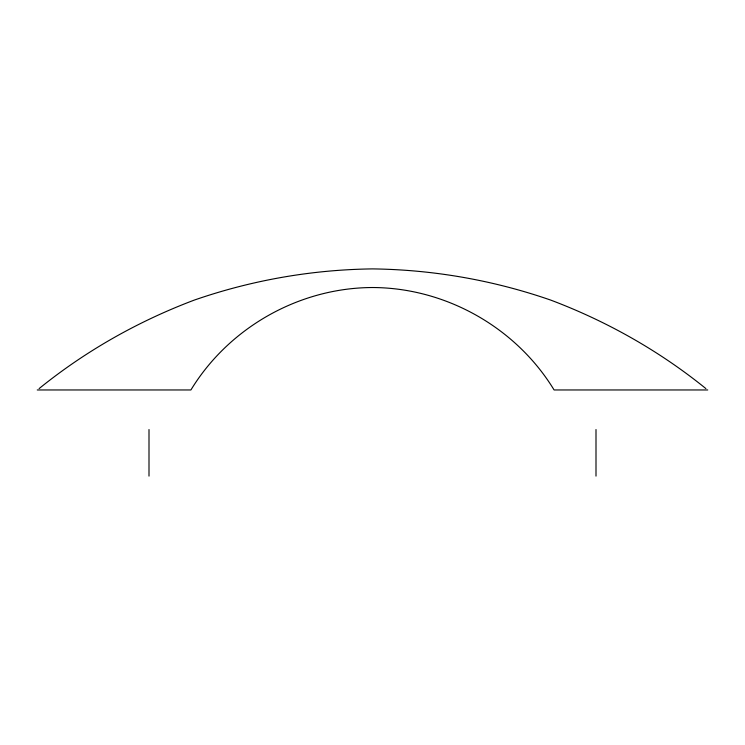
<?xml version="1.0" encoding="UTF-8"?>
<svg xmlns="http://www.w3.org/2000/svg" width="745" height="745" viewBox="0 0 745 745"><rect width="100%" height="100%" fill="white"/><g stroke="black" fill="none" stroke-linecap="round" stroke-linejoin="round"><path stroke-width="1.12" d="M39.122 388.583C85.712 350.867 138.225 321.235 194.277 300.095C251.633 280.204 311.801 269.671 372.5 268.898C433.199 269.671 493.367 280.204 550.723 300.095C606.775 321.235 659.288 350.867 705.878 388.583M37.25 389.961L190.906 389.961C229.004 327.409 299.257 287.775 372.5 287.523C445.743 287.775 515.996 327.409 554.094 389.961L707.75 389.961M596 429.539L596 476.102M149 429.539L149 476.102"/></g></svg>
